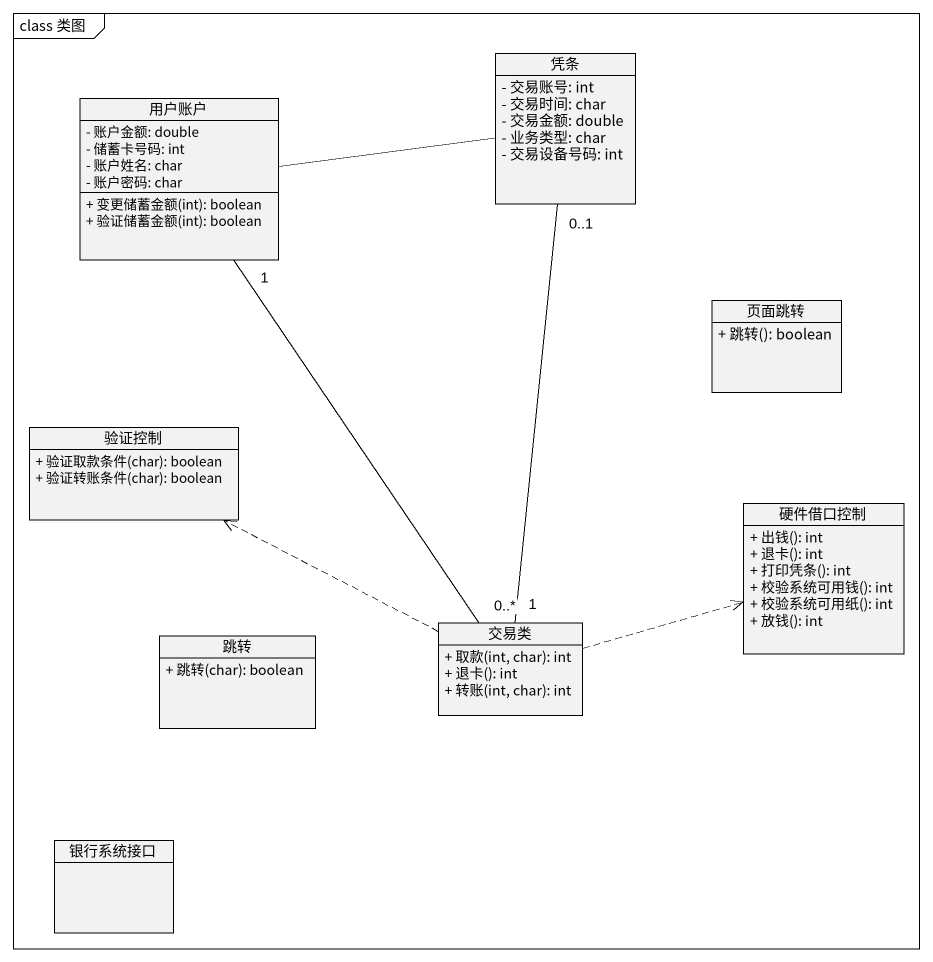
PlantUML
@startuml
mainframe class 类图
hide circle
hide empty members
skinparam classAttributeIconSize 0
class 用户账户 {
  - 账户金额: double
  - 储蓄卡号码: int
  - 账户姓名: char
  - 账户密码: char
  + 变更储蓄金额(int): boolean
  + 验证储蓄金额(int): boolean
}
class 凭条 {
  - 交易账号: int
  - 交易时间: char
  - 交易金额: double
  - 业务类型: char
  - 交易设备号码: int
}
class 页面跳转 {
  + 跳转(): boolean
}
class 验证控制 {
  + 验证取款条件(char): boolean
  + 验证转账条件(char): boolean
}
class 硬件借口控制 {
  + 出钱(): int
  + 退卡(): int
  + 打印凭条(): int
  + 校验系统可用钱(): int
  + 校验系统可用纸(): int
  + 放钱(): int
}
class 跳转 {
  + 跳转(char): boolean
}
class 交易类 {
  + 取款(int, char): int
  + 退卡(): int
  + 转账(int, char): int
}
class 银行系统接口
用户账户 -right- 凭条
用户账户 "1" -- "0..*" 交易类
交易类 "1" -up- "0..1" 凭条
交易类 .left.> 验证控制
交易类 .right.> 硬件借口控制
@enduml
